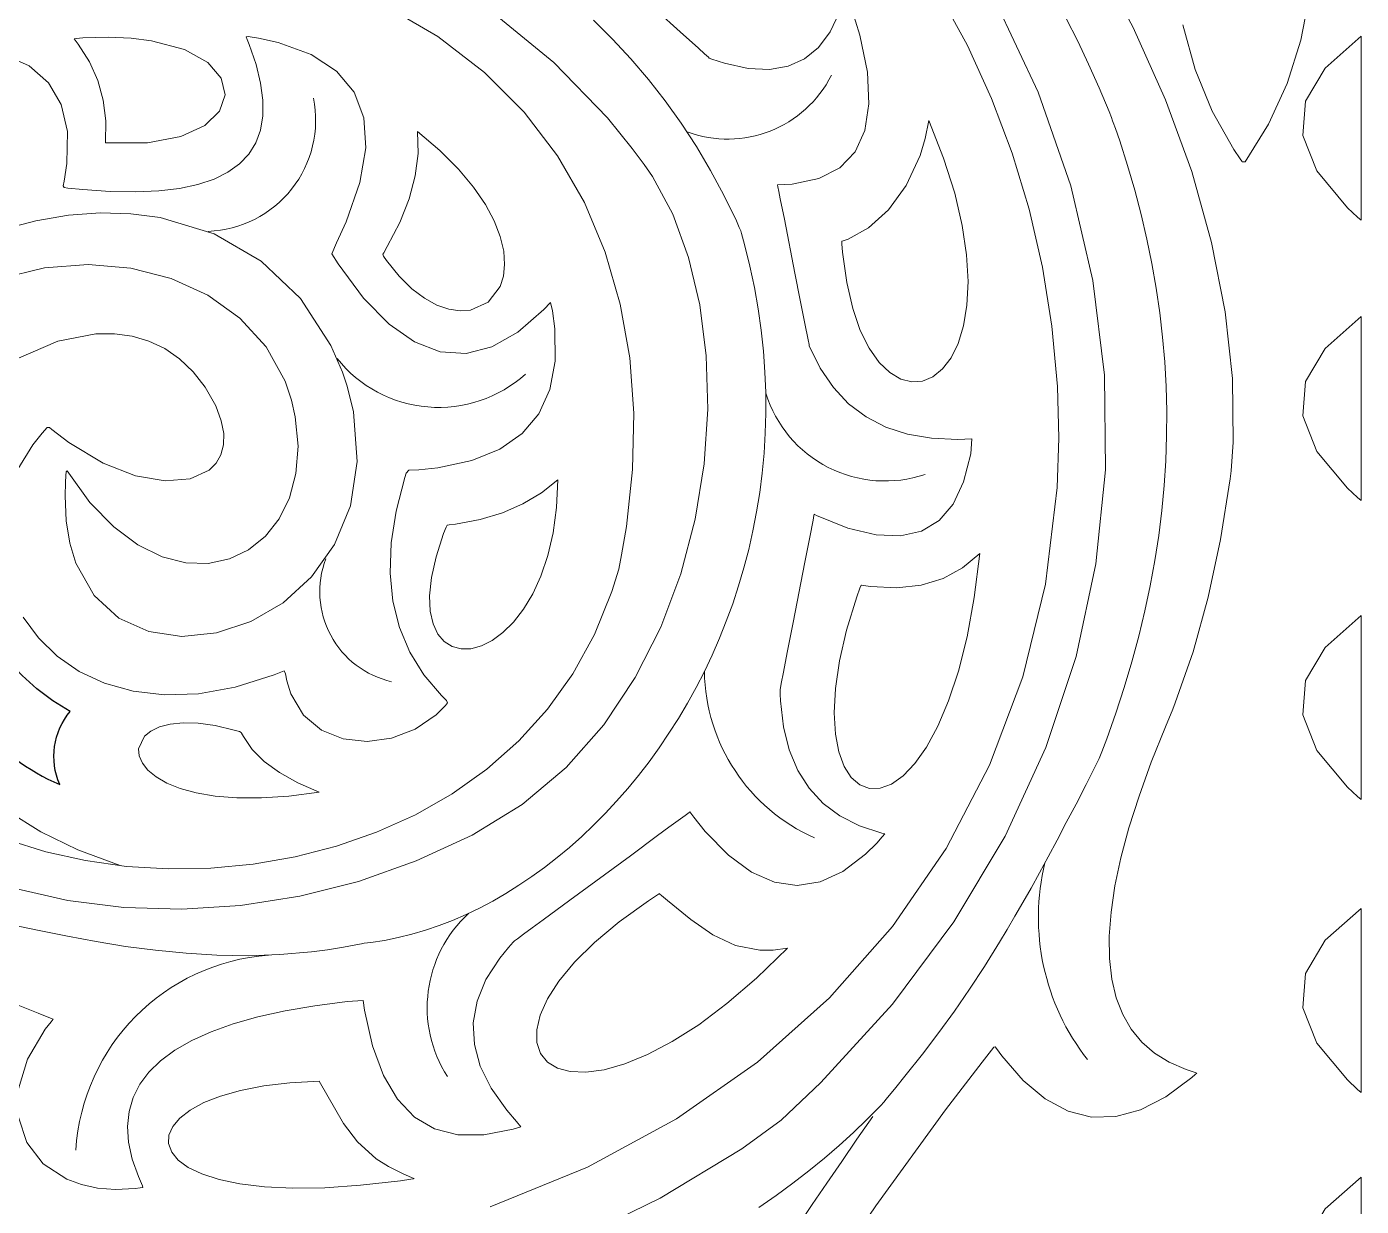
# Model space of a CAD drawing. Header units: inches. Extents: x 249 to 1192, y -18 to 440.
# Drawn here: x 622.4163 to 622.8667, y 266.0254 to 266.4235 of the extents above; entities that cross this region are included whole.
import ezdxf

# ---------------------------------------------------------------- set-up
doc = ezdxf.new("R2010")
doc.units = ezdxf.units.IN
doc.header["$MEASUREMENT"] = 0
doc.layers.add('KACA', color=141, linetype='Continuous', lineweight=30)
doc.layers.add('KOLOM', color=5, linetype='Continuous')

# ---------------------------------------------------------------- blocks, each defined once
blk = doc.blocks.new('GORGA')
at = {"lineweight": 9}
for points in [[(367.05312, 150.68347), (367.06744, 150.68873), (367.07988, 150.69487), (367.09108, 150.70178)], [(367.08742, 150.85471), (367.0742, 150.86035), (367.06131, 150.86286), (367.05511, 150.86289), (367.04914, 150.86208), (367.04345, 150.86041), (367.03809, 150.85787), (367.0331, 150.85444), (367.02854, 150.85009), (367.02445, 150.84482), (367.02089, 150.8386), (367.01901, 150.83357), (367.0182, 150.82924), (367.01827, 150.8254), (367.01915, 150.82206), (367.02078, 150.81922), (367.02309, 150.81692), (367.02953, 150.81395), (367.03797, 150.81328), (367.04793, 150.815), (367.05892, 150.81926), (367.07043, 150.82615), (367.07623, 150.83063), (367.07695, 150.83124), (367.07774, 150.83123), (367.07947, 150.82932), (367.08262, 150.82541), (367.08766, 150.81723)], [(367.08584, 150.76724), (367.08074, 150.76027), (367.07442, 150.75412), (367.06696, 150.74896), (367.05839, 150.74494), (367.04879, 150.74224), (367.03821, 150.74102), (367.02671, 150.74143), (367.01434, 150.74365), (367.00117, 150.74783), (366.99776, 150.7492), (366.99738, 150.74813), (366.99693, 150.74573), (366.99558, 150.74134), (366.99123, 150.7342), (366.98515, 150.72918), (366.97783, 150.72625), (366.96979, 150.72534), (366.96154, 150.72641), (366.95359, 150.72942), (366.94644, 150.73431), (366.94334, 150.73744), (366.94262, 150.7383), (366.94297, 150.73913), (366.94467, 150.74079), (366.95068, 150.74782), (366.95541, 150.75546), (366.95888, 150.76373), (366.96107, 150.77263), (366.96199, 150.78214), (366.96164, 150.79229), (366.96001, 150.80305), (366.95711, 150.81444), (366.95666, 150.81591), (366.95569, 150.81682), (366.9523, 150.81702), (366.94589, 150.81769), (366.93451, 150.82009), (366.92504, 150.82393), (366.9175, 150.82921), (366.91187, 150.83591), (366.90816, 150.84405), (366.90637, 150.85361), (366.9065, 150.86461), (366.90728, 150.87065), (366.90796, 150.87343), (366.91016, 150.87107), (366.91893, 150.86339), (366.92768, 150.85845), (366.9364, 150.85626), (366.9451, 150.85681), (366.95377, 150.86012), (366.96241, 150.86617), (366.97102, 150.87496), (366.97961, 150.88651), (366.98175, 150.88982), (366.98013, 150.89353), (366.97683, 150.90071), (366.97221, 150.91392), (366.97023, 150.92561), (366.97088, 150.93577), (366.97417, 150.9444), (366.9801, 150.95151), (366.98866, 150.9571), (366.99985, 150.96116), (367.00644, 150.96262), (367.00998, 150.96321), (367.01063, 150.96313), (367.01026, 150.96224), (367.00957, 150.96047), (367.00727, 150.95371), (367.00575, 150.94744), (367.005, 150.94167), (367.00503, 150.93639), (367.00583, 150.93161), (367.00741, 150.92732), (367.00976, 150.92352), (367.01289, 150.92022), (367.01679, 150.91741), (367.02146, 150.91509), (367.02692, 150.91327), (367.03314, 150.91194), (367.04014, 150.91111), (367.04792, 150.91077), (367.05647, 150.91092), (367.06579, 150.91157), (367.07075, 150.91208), (367.07202, 150.91223), (367.07233, 150.91281), (367.07201, 150.91438), (367.0711, 150.9204), (367.07094, 150.93116), (367.07301, 150.94022), (367.07731, 150.94759), (367.08384, 150.95326), (367.09259, 150.95723)], [(367.08757, 150.63635), (367.08081, 150.63363), (367.07662, 150.63194), (367.07579, 150.63161), (367.07574, 150.63158), (367.07645, 150.63076), (367.07845, 150.62827), (367.08447, 150.61816), (367.08742, 150.60811)], [(367.08742, 150.59857), (367.08462, 150.58999), (367.07915, 150.58284), (367.07115, 150.57757), (367.06624, 150.57577), (367.06074, 150.57462), (367.05468, 150.57415), (367.04807, 150.57444), (367.04634, 150.57464), (367.04546, 150.57476), (367.04558, 150.57541), (367.04695, 150.57849), (367.04906, 150.58442), (367.05029, 150.59006), (367.05066, 150.5954), (367.05016, 150.60044), (367.04879, 150.60518), (367.04656, 150.60962), (367.04346, 150.61376), (367.0395, 150.6176), (367.03466, 150.62115), (367.02897, 150.62439), (367.0224, 150.62734), (367.01497, 150.62999), (367.00667, 150.63234), (366.99751, 150.63439), (366.98747, 150.63614), (366.97658, 150.63759), (366.97116, 150.63794), (366.97066, 150.63463), (366.96799, 150.62262), (366.96429, 150.61261), (366.95957, 150.6046), (366.95381, 150.59858), (366.94703, 150.59456), (366.93921, 150.59254), (366.93037, 150.59252), (366.9205, 150.5945), (366.91787, 150.5953), (366.91936, 150.59711), (366.92264, 150.60085), (366.92795, 150.60829), (366.93161, 150.6157), (366.93361, 150.62307), (366.93396, 150.6304), (366.93265, 150.63769), (366.92968, 150.64495), (366.92505, 150.65217), (366.92212, 150.65577), (366.9205, 150.65756), (366.92006, 150.65799), (366.91903, 150.65875), (366.91697, 150.66027), (366.91404, 150.66243), (366.91037, 150.66513), (366.90141, 150.67173), (366.88096, 150.68678), (366.87176, 150.69355), (366.86792, 150.69637), (366.86478, 150.69869), (366.86248, 150.70038), (366.86116, 150.70135), (366.86091, 150.70154), (366.86057, 150.70111), (366.85959, 150.6998), (366.85567, 150.69494), (366.84787, 150.68695), (366.84009, 150.68125), (366.83234, 150.67785), (366.82462, 150.67676), (366.81693, 150.67796), (366.80927, 150.68146), (366.80163, 150.68726), (366.79783, 150.69102), (366.79593, 150.69311), (366.79511, 150.69416), (366.79612, 150.6944), (366.80365, 150.69684), (366.81025, 150.70018), (366.81592, 150.70442), (366.82066, 150.70954), (366.82447, 150.71556), (366.82734, 150.72247), (366.82928, 150.73028), (366.83029, 150.73898), (366.8304, 150.74129), (366.83043, 150.74247), (366.83043, 150.74273), (366.83027, 150.74354), (366.82991, 150.74541), (366.82937, 150.74818), (366.82788, 150.75586), (366.82601, 150.76545), (366.82206, 150.78578), (366.82042, 150.79423), (366.81929, 150.8), (366.819, 150.80153), (366.81893, 150.80189), (366.81891, 150.80197), (366.81816, 150.80162), (366.80751, 150.79735), (366.79804, 150.79504), (366.78976, 150.7947), (366.78266, 150.79632), (366.77675, 150.79989), (366.77202, 150.80544), (366.76847, 150.81294), (366.7661, 150.8224), (366.76573, 150.82747), (366.77043, 150.82726), (366.77927, 150.82761), (366.78739, 150.82899), (366.79476, 150.83139), (366.80139, 150.83482), (366.80729, 150.83927), (366.81245, 150.84475), (366.81687, 150.85125), (366.82056, 150.85877), (366.82066, 150.85931), (366.82096, 150.86083), (366.82205, 150.86633), (366.8236, 150.87419), (366.82541, 150.88339), (366.82899, 150.90158), (366.83035, 150.90847), (366.83083, 150.9109), (366.83114, 150.91249), (366.83126, 150.9131), (366.82639, 150.91337), (366.81736, 150.91525), (366.81025, 150.9189), (366.80505, 150.92432), (366.80178, 150.93151), (366.80042, 150.94046), (366.80098, 150.95118), (366.80346, 150.96368), (366.80785, 150.97794)], [(366.81038, 150.97145), (366.81349, 150.96477), (366.81741, 150.9595), (366.82214, 150.95562), (366.82768, 150.95316), (366.83402, 150.95209), (366.84118, 150.95244), (366.84914, 150.95418), (366.85343, 150.95558), (366.85431, 150.9559), (366.85435, 150.95595), (366.85463, 150.9562), (366.85589, 150.95733), (366.85798, 150.95922), (366.86415, 150.96479), (366.87216, 150.97203)], [(366.81993, 150.53639), (366.79807, 150.56867), (366.77457, 150.60097), (366.76221, 150.61714), (366.75905, 150.62118), (366.75826, 150.62219), (366.75785, 150.62232), (366.75741, 150.62169), (366.75563, 150.61927), (366.74838, 150.61091), (366.74091, 150.60467), (366.73321, 150.60056), (366.7253, 150.59858), (366.71717, 150.59873), (366.70882, 150.601), (366.70025, 150.60539), (366.69146, 150.61191), (366.69035, 150.61288), (366.68979, 150.61337), (366.69032, 150.61365), (366.69341, 150.61463), (366.69909, 150.61707), (366.70406, 150.62015), (366.70834, 150.62387), (366.71192, 150.62822), (366.71479, 150.63322), (366.71698, 150.63885), (366.71846, 150.64512), (366.71924, 150.65203), (366.71933, 150.65958), (366.71872, 150.66777), (366.71741, 150.67659), (366.7154, 150.68606), (366.7127, 150.69616), (366.70929, 150.7069), (366.70519, 150.71828), (366.70039, 150.73029), (366.69785, 150.73626), (366.69704, 150.73834), (366.69106, 150.75562), (366.68598, 150.77398), (366.6818, 150.79343), (366.67852, 150.81397), (366.67818, 150.81661), (366.67752, 150.82633), (366.67777, 150.84775), (366.6802, 150.87028), (366.68479, 150.89365), (366.69151, 150.91761), (366.70033, 150.94189), (366.71122, 150.96625), (366.72417, 150.99041)], [(367.05312, 150.68347), (367.06744, 150.68873), (367.07988, 150.69487), (367.09108, 150.70178)], [(367.08742, 150.85471), (367.0742, 150.86035), (367.06131, 150.86286), (367.05511, 150.86289), (367.04914, 150.86208), (367.04345, 150.86041), (367.03809, 150.85787), (367.0331, 150.85444), (367.02854, 150.85009), (367.02445, 150.84482), (367.02089, 150.8386), (367.01901, 150.83357), (367.0182, 150.82924), (367.01827, 150.8254), (367.01915, 150.82206), (367.02078, 150.81922), (367.02309, 150.81692), (367.02953, 150.81395), (367.03797, 150.81328), (367.04793, 150.815), (367.05892, 150.81926), (367.07043, 150.82615), (367.07623, 150.83063), (367.07695, 150.83124), (367.07774, 150.83123), (367.07947, 150.82932), (367.08262, 150.82541), (367.08766, 150.81723)], [(367.08584, 150.76724), (367.08074, 150.76027), (367.07442, 150.75412), (367.06696, 150.74896), (367.05839, 150.74494), (367.04879, 150.74224), (367.03821, 150.74102), (367.02671, 150.74143), (367.01434, 150.74365), (367.00117, 150.74783), (366.99776, 150.7492), (366.99738, 150.74813), (366.99693, 150.74573), (366.99558, 150.74134), (366.99123, 150.7342), (366.98515, 150.72918), (366.97783, 150.72625), (366.96979, 150.72534), (366.96154, 150.72641), (366.95359, 150.72942), (366.94644, 150.73431), (366.94334, 150.73744), (366.94262, 150.7383), (366.94297, 150.73913), (366.94467, 150.74079), (366.95068, 150.74782), (366.95541, 150.75546), (366.95888, 150.76373), (366.96107, 150.77263), (366.96199, 150.78214), (366.96164, 150.79229), (366.96001, 150.80305), (366.95711, 150.81444), (366.95666, 150.81591), (366.95569, 150.81682), (366.9523, 150.81702), (366.94589, 150.81769), (366.93451, 150.82009), (366.92504, 150.82393), (366.9175, 150.82921), (366.91187, 150.83591), (366.90816, 150.84405), (366.90637, 150.85361), (366.9065, 150.86461), (366.90728, 150.87065), (366.90796, 150.87343), (366.91016, 150.87107), (366.91893, 150.86339), (366.92768, 150.85845), (366.9364, 150.85626), (366.9451, 150.85681), (366.95377, 150.86012), (366.96241, 150.86617), (366.97102, 150.87496), (366.97961, 150.88651), (366.98175, 150.88982), (366.98013, 150.89353), (366.97683, 150.90071), (366.97221, 150.91392), (366.97023, 150.92561), (366.97088, 150.93577), (366.97417, 150.9444), (366.9801, 150.95151), (366.98866, 150.9571), (366.99985, 150.96116), (367.00644, 150.96262), (367.00998, 150.96321), (367.01063, 150.96313), (367.01026, 150.96224), (367.00957, 150.96047), (367.00727, 150.95371), (367.00575, 150.94744), (367.005, 150.94167), (367.00503, 150.93639), (367.00583, 150.93161), (367.00741, 150.92732), (367.00976, 150.92352), (367.01289, 150.92022), (367.01679, 150.91741), (367.02146, 150.91509), (367.02692, 150.91327), (367.03314, 150.91194), (367.04014, 150.91111), (367.04792, 150.91077), (367.05647, 150.91092), (367.06579, 150.91157), (367.07075, 150.91208), (367.07202, 150.91223), (367.07233, 150.91281), (367.07201, 150.91438), (367.0711, 150.9204), (367.07094, 150.93116), (367.07301, 150.94022), (367.07731, 150.94759), (367.08384, 150.95326), (367.09259, 150.95723)], [(367.08757, 150.63635), (367.08081, 150.63363), (367.07662, 150.63194), (367.07579, 150.63161), (367.07574, 150.63158), (367.07645, 150.63076), (367.07845, 150.62827), (367.08447, 150.61816), (367.08742, 150.60811)], [(367.08742, 150.59857), (367.08462, 150.58999), (367.07915, 150.58284), (367.07115, 150.57757), (367.06624, 150.57577), (367.06074, 150.57462), (367.05468, 150.57415), (367.04807, 150.57444), (367.04634, 150.57464), (367.04546, 150.57476), (367.04558, 150.57541), (367.04695, 150.57849), (367.04906, 150.58442), (367.05029, 150.59006), (367.05066, 150.5954), (367.05016, 150.60044), (367.04879, 150.60518), (367.04656, 150.60962), (367.04346, 150.61376), (367.0395, 150.6176), (367.03466, 150.62115), (367.02897, 150.62439), (367.0224, 150.62734), (367.01497, 150.62999), (367.00667, 150.63234), (366.99751, 150.63439), (366.98747, 150.63614), (366.97658, 150.63759), (366.97116, 150.63794), (366.97066, 150.63463), (366.96799, 150.62262), (366.96429, 150.61261), (366.95957, 150.6046), (366.95381, 150.59858), (366.94703, 150.59456), (366.93921, 150.59254), (366.93037, 150.59252), (366.9205, 150.5945), (366.91787, 150.5953), (366.91936, 150.59711), (366.92264, 150.60085), (366.92795, 150.60829), (366.93161, 150.6157), (366.93361, 150.62307), (366.93396, 150.6304), (366.93265, 150.63769), (366.92968, 150.64495), (366.92505, 150.65217), (366.92212, 150.65577), (366.9205, 150.65756), (366.92006, 150.65799), (366.91903, 150.65875), (366.91697, 150.66027), (366.91404, 150.66243), (366.91037, 150.66513), (366.90141, 150.67173), (366.88096, 150.68678), (366.87176, 150.69355), (366.86792, 150.69637), (366.86478, 150.69869), (366.86248, 150.70038), (366.86116, 150.70135), (366.86091, 150.70154), (366.86057, 150.70111), (366.85959, 150.6998), (366.85567, 150.69494), (366.84787, 150.68695), (366.84009, 150.68125), (366.83234, 150.67785), (366.82462, 150.67676), (366.81693, 150.67796), (366.80927, 150.68146), (366.80163, 150.68726), (366.79783, 150.69102), (366.79593, 150.69311), (366.79511, 150.69416), (366.79612, 150.6944), (366.80365, 150.69684), (366.81025, 150.70018), (366.81592, 150.70442), (366.82066, 150.70954), (366.82447, 150.71556), (366.82734, 150.72247), (366.82928, 150.73028), (366.83029, 150.73898), (366.8304, 150.74129), (366.83043, 150.74247), (366.83043, 150.74273), (366.83027, 150.74354), (366.82991, 150.74541), (366.82937, 150.74818), (366.82788, 150.75586), (366.82601, 150.76545), (366.82206, 150.78578), (366.82042, 150.79423), (366.81929, 150.8), (366.819, 150.80153), (366.81893, 150.80189), (366.81891, 150.80197), (366.81816, 150.80162), (366.80751, 150.79735), (366.79804, 150.79504), (366.78976, 150.7947), (366.78266, 150.79632), (366.77675, 150.79989), (366.77202, 150.80544), (366.76847, 150.81294), (366.7661, 150.8224), (366.76573, 150.82747), (366.77043, 150.82726), (366.77927, 150.82761), (366.78739, 150.82899), (366.79476, 150.83139), (366.80139, 150.83482), (366.80729, 150.83927), (366.81245, 150.84475), (366.81687, 150.85125), (366.82056, 150.85877), (366.82066, 150.85931), (366.82096, 150.86083), (366.82205, 150.86633), (366.8236, 150.87419), (366.82541, 150.88339), (366.82899, 150.90158), (366.83035, 150.90847), (366.83083, 150.9109), (366.83114, 150.91249), (366.83126, 150.9131), (366.82639, 150.91337), (366.81736, 150.91525), (366.81025, 150.9189), (366.80505, 150.92432), (366.80178, 150.93151), (366.80042, 150.94046), (366.80098, 150.95118), (366.80346, 150.96368), (366.80785, 150.97794)], [(366.81038, 150.97145), (366.81349, 150.96477), (366.81741, 150.9595), (366.82214, 150.95562), (366.82768, 150.95316), (366.83402, 150.95209), (366.84118, 150.95244), (366.84914, 150.95418), (366.85343, 150.95558), (366.85431, 150.9559), (366.85435, 150.95595), (366.85463, 150.9562), (366.85589, 150.95733), (366.85798, 150.95922), (366.86415, 150.96479), (366.87216, 150.97203)], [(366.81993, 150.53639), (366.79807, 150.56867), (366.77457, 150.60097), (366.76221, 150.61714), (366.75905, 150.62118), (366.75826, 150.62219), (366.75785, 150.62232), (366.75741, 150.62169), (366.75563, 150.61927), (366.74838, 150.61091), (366.74091, 150.60467), (366.73321, 150.60056), (366.7253, 150.59858), (366.71717, 150.59873), (366.70882, 150.601), (366.70025, 150.60539), (366.69146, 150.61191), (366.69035, 150.61288), (366.68979, 150.61337), (366.69032, 150.61365), (366.69341, 150.61463), (366.69909, 150.61707), (366.70406, 150.62015), (366.70834, 150.62387), (366.71192, 150.62822), (366.71479, 150.63322), (366.71698, 150.63885), (366.71846, 150.64512), (366.71924, 150.65203), (366.71933, 150.65958), (366.71872, 150.66777), (366.71741, 150.67659), (366.7154, 150.68606), (366.7127, 150.69616), (366.70929, 150.7069), (366.70519, 150.71828), (366.70039, 150.73029), (366.69785, 150.73626), (366.69704, 150.73834), (366.69106, 150.75562), (366.68598, 150.77398), (366.6818, 150.79343), (366.67852, 150.81397), (366.67818, 150.81661), (366.67752, 150.82633), (366.67777, 150.84775), (366.6802, 150.87028), (366.68479, 150.89365), (366.69151, 150.91761), (366.70033, 150.94189), (366.71122, 150.96625), (366.72417, 150.99041)], [(366.73386, 150.96932), (366.72999, 150.96165), (366.7263, 150.95384), (366.72277, 150.94591), (366.71941, 150.93786), (366.71859, 150.93582), (366.71819, 150.9348), (366.71796, 150.93418), (366.71723, 150.93211), (366.71581, 150.92796), (366.71315, 150.91968), (366.71073, 150.9114), (366.70856, 150.90312), (366.70662, 150.89485), (366.70493, 150.88657), (366.70348, 150.8783), (366.70228, 150.87001), (366.70132, 150.86172), (366.70061, 150.85342), (366.70015, 150.84511), (366.69994, 150.83678), (366.69997, 150.82844), (366.70026, 150.82007), (366.7008, 150.81169), (366.70159, 150.80328), (366.70263, 150.79485), (366.70393, 150.78638), (366.70548, 150.77789), (366.70729, 150.76937), (366.70936, 150.7608), (366.71168, 150.75221), (366.71426, 150.74357), (366.7171, 150.73489), (366.7202, 150.72616), (366.72185, 150.72178), (366.7227, 150.71959), (366.7236, 150.71772), (366.72715, 150.71077), (366.73055, 150.70418), (366.73382, 150.69793), (366.73695, 150.69199), (366.73997, 150.68634), (366.74289, 150.68097), (366.74572, 150.67585), (366.74847, 150.67097), (366.75115, 150.66631), (366.75377, 150.66183), (366.75636, 150.65754), (366.76144, 150.64939), (366.76649, 150.64171), (366.77161, 150.63433), (366.77688, 150.62709), (366.78241, 150.61983), (366.78829, 150.6124), (366.79139, 150.60857), (366.79461, 150.60463), (366.79544, 150.60363), (366.79585, 150.60313), (366.79599, 150.60297), (366.79625, 150.60269), (366.79678, 150.60214), (366.80111, 150.59771), (366.80568, 150.59331), (366.81048, 150.58896), (366.81549, 150.58465), (366.82072, 150.5804), (366.82615, 150.57621), (366.83179, 150.57208), (366.83762, 150.56802)], [(366.89336, 150.96872), (366.88693, 150.96234), (366.88075, 150.95567), (366.87482, 150.94871), (366.86916, 150.94147), (366.86378, 150.93394), (366.85868, 150.92612), (366.85388, 150.91803), (366.84938, 150.90965), (366.84519, 150.901), (366.84419, 150.89879), (366.8437, 150.89768), (366.8434, 150.89672), (366.8424, 150.89305), (366.8406, 150.88574), (366.83908, 150.87848), (366.83782, 150.87127), (366.83681, 150.86411), (366.83605, 150.85701), (366.83554, 150.84998), (366.83527, 150.84302), (366.83523, 150.83612), (366.83542, 150.8293), (366.83583, 150.82255), (366.83646, 150.81589), (366.83729, 150.80931), (366.83834, 150.80282), (366.83958, 150.79642), (366.84101, 150.79011), (366.84264, 150.78391), (366.84444, 150.77781), (366.84642, 150.77181), (366.84857, 150.76592), (366.85089, 150.76015), (366.85336, 150.75449), (366.85599, 150.74895), (366.85877, 150.74354), (366.86168, 150.73826), (366.86473, 150.73311), (366.86792, 150.72809), (366.87123, 150.72321), (366.87465, 150.71847), (366.87819, 150.71388), (366.88184, 150.70944), (366.88559, 150.70515), (366.88943, 150.70101), (366.89337, 150.69704), (366.89739, 150.69323), (366.90148, 150.68959), (366.90565, 150.68612), (366.90989, 150.68282), (366.91419, 150.6797), (366.91855, 150.67677), (366.92295, 150.67401), (366.9274, 150.67145), (366.93189, 150.66908), (366.93641, 150.66691), (366.94096, 150.66493), (366.94552, 150.66316), (366.95011, 150.6616), (366.9547, 150.66025), (366.9593, 150.65911), (366.9639, 150.65818), (366.96849, 150.65748), (366.97078, 150.65722), (366.9713, 150.65716), (366.97164, 150.65708), (366.97232, 150.65694), (366.97773, 150.65589), (366.98314, 150.65501), (366.98853, 150.65431), (366.99927, 150.65338), (367.00993, 150.65303), (367.02048, 150.65321), (367.03091, 150.65383), (367.04119, 150.65485), (367.05131, 150.65618), (367.06123, 150.65778), (367.07095, 150.65957), (367.08043, 150.66148), (367.08966, 150.66346)], [(366.73386, 150.96932), (366.72999, 150.96165), (366.7263, 150.95384), (366.72277, 150.94591), (366.71941, 150.93786), (366.71859, 150.93582), (366.71819, 150.9348), (366.71796, 150.93418), (366.71723, 150.93211), (366.71581, 150.92796), (366.71315, 150.91968), (366.71073, 150.9114), (366.70856, 150.90312), (366.70662, 150.89485), (366.70493, 150.88657), (366.70348, 150.8783), (366.70228, 150.87001), (366.70132, 150.86172), (366.70061, 150.85342), (366.70015, 150.84511), (366.69994, 150.83678), (366.69997, 150.82844), (366.70026, 150.82007), (366.7008, 150.81169), (366.70159, 150.80328), (366.70263, 150.79485), (366.70393, 150.78638), (366.70548, 150.77789), (366.70729, 150.76937), (366.70936, 150.7608), (366.71168, 150.75221), (366.71426, 150.74357), (366.7171, 150.73489), (366.7202, 150.72616), (366.72185, 150.72178), (366.7227, 150.71959), (366.7236, 150.71772), (366.72715, 150.71077), (366.73055, 150.70418), (366.73382, 150.69793), (366.73695, 150.69199), (366.73997, 150.68634), (366.74289, 150.68097), (366.74572, 150.67585), (366.74847, 150.67097), (366.75115, 150.66631), (366.75377, 150.66183), (366.75636, 150.65754), (366.76144, 150.64939), (366.76649, 150.64171), (366.77161, 150.63433), (366.77688, 150.62709), (366.78241, 150.61983), (366.78829, 150.6124), (366.79139, 150.60857), (366.79461, 150.60463), (366.79544, 150.60363), (366.79585, 150.60313), (366.79599, 150.60297), (366.79625, 150.60269), (366.79678, 150.60214), (366.80111, 150.59771), (366.80568, 150.59331), (366.81048, 150.58896), (366.81549, 150.58465), (366.82072, 150.5804), (366.82615, 150.57621), (366.83179, 150.57208), (366.83762, 150.56802)], [(366.89336, 150.96872), (366.88693, 150.96234), (366.88075, 150.95567), (366.87482, 150.94871), (366.86916, 150.94147), (366.86378, 150.93394), (366.85868, 150.92612), (366.85388, 150.91803), (366.84938, 150.90965), (366.84519, 150.901), (366.84419, 150.89879), (366.8437, 150.89768), (366.8434, 150.89672), (366.8424, 150.89305), (366.8406, 150.88574), (366.83908, 150.87848), (366.83782, 150.87127), (366.83681, 150.86411), (366.83605, 150.85701), (366.83554, 150.84998), (366.83527, 150.84302), (366.83523, 150.83612), (366.83542, 150.8293), (366.83583, 150.82255), (366.83646, 150.81589), (366.83729, 150.80931), (366.83834, 150.80282), (366.83958, 150.79642), (366.84101, 150.79011), (366.84264, 150.78391), (366.84444, 150.77781), (366.84642, 150.77181), (366.84857, 150.76592), (366.85089, 150.76015), (366.85336, 150.75449), (366.85599, 150.74895), (366.85877, 150.74354), (366.86168, 150.73826), (366.86473, 150.73311), (366.86792, 150.72809), (366.87123, 150.72321), (366.87465, 150.71847), (366.87819, 150.71388), (366.88184, 150.70944), (366.88559, 150.70515), (366.88943, 150.70101), (366.89337, 150.69704), (366.89739, 150.69323), (366.90148, 150.68959), (366.90565, 150.68612), (366.90989, 150.68282), (366.91419, 150.6797), (366.91855, 150.67677), (366.92295, 150.67401), (366.9274, 150.67145), (366.93189, 150.66908), (366.93641, 150.66691), (366.94096, 150.66493), (366.94552, 150.66316), (366.95011, 150.6616), (366.9547, 150.66025), (366.9593, 150.65911), (366.9639, 150.65818), (366.96849, 150.65748), (366.97078, 150.65722), (366.9713, 150.65716), (366.97164, 150.65708), (366.97232, 150.65694), (366.97773, 150.65589), (366.98314, 150.65501), (366.98853, 150.65431), (366.99927, 150.65338), (367.00993, 150.65303), (367.02048, 150.65321), (367.03091, 150.65383), (367.04119, 150.65485), (367.05131, 150.65618), (367.06123, 150.65778), (367.07095, 150.65957), (367.08043, 150.66148), (367.08966, 150.66346)], [(366.75798, 150.97547), (366.74337, 150.94437), (366.73233, 150.91279), (366.72487, 150.8809), (366.72097, 150.84889), (366.72062, 150.81694), (366.72381, 150.78523), (366.73053, 150.75394), (366.74077, 150.72326), (366.75451, 150.69337), (366.77176, 150.66444), (366.79248, 150.63667), (366.81669, 150.61022), (366.83009, 150.59756), (366.84335, 150.58782), (366.87085, 150.57119), (366.89992, 150.55702)], [(366.92654, 150.97065), (366.9068, 150.95449), (366.8887, 150.93573), (366.88032, 150.92539), (366.87631, 150.91998), (366.87448, 150.91739), (366.87351, 150.91594), (366.86664, 150.90321), (366.86128, 150.88866), (366.85749, 150.87262), (366.85532, 150.85544), (366.85482, 150.83744), (366.85606, 150.81895), (366.85907, 150.80032), (366.86391, 150.78187), (366.87064, 150.76394), (366.87931, 150.74686), (366.88996, 150.73096), (366.90266, 150.71658), (366.91745, 150.70406), (366.9344, 150.69372), (366.9532, 150.68505), (366.97267, 150.67811), (366.99251, 150.67309), (367.01249, 150.66997), (367.03236, 150.66872), (367.05189, 150.66929), (367.07085, 150.67167), (367.08901, 150.67582)], [(367.09314, 150.89798), (367.08161, 150.901), (367.07054, 150.90289), (367.05982, 150.90369), (367.04951, 150.90342), (367.03965, 150.90214), (367.02143, 150.89662), (367.00552, 150.88741), (366.99226, 150.87476), (366.982, 150.85896), (366.97811, 150.84995), (366.97649, 150.84519), (366.97442, 150.8366), (366.97311, 150.81982), (366.97542, 150.80484), (366.98076, 150.7918), (366.98854, 150.78085), (366.99817, 150.77213), (367.00907, 150.76578), (367.02064, 150.76194), (367.03231, 150.76077), (367.04347, 150.76239), (367.05354, 150.76696), (367.06194, 150.77462), (367.06808, 150.7855), (367.07012, 150.7922), (367.07137, 150.79976), (367.07176, 150.8082), (367.07161, 150.81275), (367.07144, 150.81511), (367.07133, 150.81632), (367.07106, 150.81665), (367.06335, 150.80601), (367.05533, 150.79771), (367.04716, 150.79162), (367.039, 150.78762), (367.03102, 150.78559), (367.02339, 150.78539), (367.01625, 150.78691), (367.00978, 150.79001), (367.00414, 150.79458), (366.99949, 150.80047), (366.996, 150.80758), (366.99382, 150.81578), (366.99312, 150.82493), (366.99407, 150.83492), (366.99529, 150.84048), (366.99749, 150.84694), (367.00392, 150.8585), (367.01275, 150.86818), (367.02356, 150.87589), (367.03597, 150.88153), (367.04956, 150.88502), (367.06394, 150.88625), (367.07871, 150.88513), (367.09345, 150.88157)], [(367.09114, 150.69217), (367.07826, 150.68811), (367.06483, 150.68511), (367.05099, 150.68317), (367.03687, 150.6823), (367.02259, 150.68254), (367.00829, 150.68387), (366.99411, 150.68634), (366.98016, 150.68994), (366.96659, 150.69469), (366.95352, 150.7006), (366.94109, 150.7077), (366.92942, 150.71599), (366.91865, 150.7255), (366.90891, 150.73622), (366.90033, 150.74819), (366.89304, 150.7614), (366.88718, 150.77589), (366.88486, 150.78348), (366.8839, 150.78829), (366.88226, 150.79791), (366.88019, 150.8171), (366.8798, 150.8361), (366.88116, 150.85476), (366.88435, 150.87293), (366.88944, 150.89046), (366.89649, 150.90719), (366.9056, 150.92297), (366.91682, 150.93767), (366.93023, 150.95111), (366.94591, 150.96317), (366.96393, 150.97367)], [(366.92826, 150.5683), (366.89546, 150.58161), (366.86536, 150.59795), (366.83807, 150.6171), (366.81373, 150.63883), (366.79248, 150.66292), (366.77443, 150.68915), (366.75972, 150.7173), (366.74847, 150.74713), (366.74082, 150.77844), (366.73689, 150.81099), (366.73636, 150.82766), (366.73684, 150.84507), (366.73868, 150.86544), (366.74185, 150.8854), (366.74632, 150.90489), (366.75205, 150.92387), (366.75902, 150.9423), (366.76719, 150.96012), (366.77652, 150.9773)], [(366.75798, 150.97547), (366.74337, 150.94437), (366.73233, 150.91279), (366.72487, 150.8809), (366.72097, 150.84889), (366.72062, 150.81694), (366.72381, 150.78523), (366.73053, 150.75394), (366.74077, 150.72326), (366.75451, 150.69337), (366.77176, 150.66444), (366.79248, 150.63667), (366.81669, 150.61022), (366.83009, 150.59756), (366.84335, 150.58782), (366.87085, 150.57119), (366.89992, 150.55702)], [(366.92654, 150.97065), (366.9068, 150.95449), (366.8887, 150.93573), (366.88032, 150.92539), (366.87631, 150.91998), (366.87448, 150.91739), (366.87351, 150.91594), (366.86664, 150.90321), (366.86128, 150.88866), (366.85749, 150.87262), (366.85532, 150.85544), (366.85482, 150.83744), (366.85606, 150.81895), (366.85907, 150.80032), (366.86391, 150.78187), (366.87064, 150.76394), (366.87931, 150.74686), (366.88996, 150.73096), (366.90266, 150.71658), (366.91745, 150.70406), (366.9344, 150.69372), (366.9532, 150.68505), (366.97267, 150.67811), (366.99251, 150.67309), (367.01249, 150.66997), (367.03236, 150.66872), (367.05189, 150.66929), (367.07085, 150.67167), (367.08901, 150.67582)], [(367.09314, 150.89798), (367.08161, 150.901), (367.07054, 150.90289), (367.05982, 150.90369), (367.04951, 150.90342), (367.03965, 150.90214), (367.02143, 150.89662), (367.00552, 150.88741), (366.99226, 150.87476), (366.982, 150.85896), (366.97811, 150.84995), (366.97649, 150.84519), (366.97442, 150.8366), (366.97311, 150.81982), (366.97542, 150.80484), (366.98076, 150.7918), (366.98854, 150.78085), (366.99817, 150.77213), (367.00907, 150.76578), (367.02064, 150.76194), (367.03231, 150.76077), (367.04347, 150.76239), (367.05354, 150.76696), (367.06194, 150.77462), (367.06808, 150.7855), (367.07012, 150.7922), (367.07137, 150.79976), (367.07176, 150.8082), (367.07161, 150.81275), (367.07144, 150.81511), (367.07133, 150.81632), (367.07106, 150.81665), (367.06335, 150.80601), (367.05533, 150.79771), (367.04716, 150.79162), (367.039, 150.78762), (367.03102, 150.78559), (367.02339, 150.78539), (367.01625, 150.78691), (367.00978, 150.79001), (367.00414, 150.79458), (366.99949, 150.80047), (366.996, 150.80758), (366.99382, 150.81578), (366.99312, 150.82493), (366.99407, 150.83492), (366.99529, 150.84048), (366.99749, 150.84694), (367.00392, 150.8585), (367.01275, 150.86818), (367.02356, 150.87589), (367.03597, 150.88153), (367.04956, 150.88502), (367.06394, 150.88625), (367.07871, 150.88513), (367.09345, 150.88157)], [(367.09114, 150.69217), (367.07826, 150.68811), (367.06483, 150.68511), (367.05099, 150.68317), (367.03687, 150.6823), (367.02259, 150.68254), (367.00829, 150.68387), (366.99411, 150.68634), (366.98016, 150.68994), (366.96659, 150.69469), (366.95352, 150.7006), (366.94109, 150.7077), (366.92942, 150.71599), (366.91865, 150.7255), (366.90891, 150.73622), (366.90033, 150.74819), (366.89304, 150.7614), (366.88718, 150.77589), (366.88486, 150.78348), (366.8839, 150.78829), (366.88226, 150.79791), (366.88019, 150.8171), (366.8798, 150.8361), (366.88116, 150.85476), (366.88435, 150.87293), (366.88944, 150.89046), (366.89649, 150.90719), (366.9056, 150.92297), (366.91682, 150.93767), (366.93023, 150.95111), (366.94591, 150.96317), (366.96393, 150.97367)], [(366.92826, 150.5683), (366.89546, 150.58161), (366.86536, 150.59795), (366.83807, 150.6171), (366.81373, 150.63883), (366.79248, 150.66292), (366.77443, 150.68915), (366.75972, 150.7173), (366.74847, 150.74713), (366.74082, 150.77844), (366.73689, 150.81099), (366.73636, 150.82766), (366.73684, 150.84507), (366.73868, 150.86544), (366.74185, 150.8854), (366.74632, 150.90489), (366.75205, 150.92387), (366.75902, 150.9423), (366.76719, 150.96012), (366.77652, 150.9773)], [(366.69446, 150.96714), (366.69034, 150.95209), (366.6846, 150.93806), (366.67725, 150.92504), (366.67517, 150.92194), (366.67463, 150.92117), (366.67445, 150.92092), (366.67445, 150.92092), (366.67444, 150.92092), (366.6743, 150.92092), (366.67347, 150.92092), (366.66559, 150.9336), (366.65932, 150.9473), (366.65465, 150.96201), (366.6516, 150.97773)], [(366.69446, 150.96714), (366.69034, 150.95209), (366.6846, 150.93806), (366.67725, 150.92504), (366.67517, 150.92194), (366.67463, 150.92117), (366.67445, 150.92092), (366.67445, 150.92092), (366.67444, 150.92092), (366.6743, 150.92092), (366.67347, 150.92092), (366.66559, 150.9336), (366.65932, 150.9473), (366.65465, 150.96201), (366.6516, 150.97773)], [(366.79916, 150.59873), (366.80447, 150.59108), (366.80964, 150.58359), (366.81466, 150.57625), (366.81955, 150.56905), (366.8243, 150.56199)], [(366.79916, 150.59873), (366.80447, 150.59108), (366.80964, 150.58359), (366.81466, 150.57625), (366.81955, 150.56905), (366.8243, 150.56199)]]:
    blk.add_lwpolyline(points, dxfattribs=at)
for points in [[(366.63427, 150.96334), (366.64649, 150.95257), (366.65306, 150.9414), (366.654, 150.92982), (366.6493, 150.91783), (366.63897, 150.90544), (366.6355, 150.90227), (366.63427, 150.90126), (366.63427, 150.90191), (366.63427, 150.91092), (366.63427, 150.94368), (366.63427, 150.9576), (366.63427, 150.96334)], [(366.63427, 150.96334), (366.64649, 150.95257), (366.65306, 150.9414), (366.654, 150.92982), (366.6493, 150.91783), (366.63897, 150.90544), (366.6355, 150.90227), (366.63427, 150.90126), (366.63427, 150.90191), (366.63427, 150.91092), (366.63427, 150.94368), (366.63427, 150.9576), (366.63427, 150.96334)], [(367.0581, 150.92735), (367.0439, 150.92734), (367.03271, 150.92945), (367.02459, 150.93317), (367.01958, 150.93803), (367.01771, 150.94351), (367.01904, 150.94912), (367.02361, 150.95438), (367.03145, 150.95877), (367.04262, 150.9618), (367.04946, 150.96265), (367.05716, 150.96298), (367.0657, 150.96272), (367.06797, 150.96255), (367.06871, 150.96246), (367.06864, 150.96237), (367.06836, 150.96202), (367.06727, 150.96059), (367.0635, 150.95466), (367.0607, 150.94836), (367.05887, 150.94172), (367.058, 150.93471), (367.0581, 150.92735)], [(367.0581, 150.92735), (367.0439, 150.92734), (367.03271, 150.92945), (367.02459, 150.93317), (367.01958, 150.93803), (367.01771, 150.94351), (367.01904, 150.94912), (367.02361, 150.95438), (367.03145, 150.95877), (367.04262, 150.9618), (367.04946, 150.96265), (367.05716, 150.96298), (367.0657, 150.96272), (367.06797, 150.96255), (367.06871, 150.96246), (367.06864, 150.96237), (367.06836, 150.96202), (367.06727, 150.96059), (367.0635, 150.95466), (367.0607, 150.94836), (367.05887, 150.94172), (367.058, 150.93471), (367.0581, 150.92735)], [(366.78024, 150.93489), (366.77523, 150.92219), (366.7715, 150.91037), (366.76895, 150.89946), (366.76748, 150.8895), (366.76698, 150.88051), (366.76735, 150.87251), (366.7685, 150.86553), (366.77032, 150.8596), (366.77272, 150.85475), (366.77558, 150.85101), (366.77882, 150.84839), (366.78232, 150.84694), (366.78599, 150.84667), (366.78973, 150.84761), (366.79344, 150.84979), (366.79701, 150.85324), (366.80035, 150.85798), (366.80335, 150.86404), (366.80592, 150.87146), (366.80794, 150.88024), (366.80933, 150.89043), (366.80957, 150.8932), (366.8096, 150.89415), (366.8095, 150.89418), (366.80909, 150.8943), (366.80741, 150.89487), (366.80055, 150.89865), (366.79384, 150.90472), (366.78784, 150.9129), (366.78312, 150.92302), (366.78142, 150.92875), (366.78024, 150.93489)], [(366.78024, 150.93489), (366.77523, 150.92219), (366.7715, 150.91037), (366.76895, 150.89946), (366.76748, 150.8895), (366.76698, 150.88051), (366.76735, 150.87251), (366.7685, 150.86553), (366.77032, 150.8596), (366.77272, 150.85475), (366.77558, 150.85101), (366.77882, 150.84839), (366.78232, 150.84694), (366.78599, 150.84667), (366.78973, 150.84761), (366.79344, 150.84979), (366.79701, 150.85324), (366.80035, 150.85798), (366.80335, 150.86404), (366.80592, 150.87146), (366.80794, 150.88024), (366.80933, 150.89043), (366.80957, 150.8932), (366.8096, 150.89415), (366.8095, 150.89418), (366.80909, 150.8943), (366.80741, 150.89487), (366.80055, 150.89865), (366.79384, 150.90472), (366.78784, 150.9129), (366.78312, 150.92302), (366.78142, 150.92875), (366.78024, 150.93489)], [(366.95274, 150.93112), (366.94526, 150.92473), (366.939, 150.91848), (366.9339, 150.9124), (366.92988, 150.90654), (366.92689, 150.90096), (366.92486, 150.8957), (366.92371, 150.8908), (366.92338, 150.88632), (366.9238, 150.88231), (366.92492, 150.8788), (366.92893, 150.87352), (366.93488, 150.87084), (366.93842, 150.87061), (366.94224, 150.87117), (366.94627, 150.87257), (366.95046, 150.87487), (366.95473, 150.8781), (366.95901, 150.88232), (366.96324, 150.88758), (366.96428, 150.88906), (366.96452, 150.88974), (366.96421, 150.89026), (366.96298, 150.89233), (366.95875, 150.90047), (366.95562, 150.90842), (366.95357, 150.91618), (366.95261, 150.92374), (366.95274, 150.93112)], [(366.95274, 150.93112), (366.94526, 150.92473), (366.939, 150.91848), (366.9339, 150.9124), (366.92988, 150.90654), (366.92689, 150.90096), (366.92486, 150.8957), (366.92371, 150.8908), (366.92338, 150.88632), (366.9238, 150.88231), (366.92492, 150.8788), (366.92893, 150.87352), (366.93488, 150.87084), (366.93842, 150.87061), (366.94224, 150.87117), (366.94627, 150.87257), (366.95046, 150.87487), (366.95473, 150.8781), (366.95901, 150.88232), (366.96324, 150.88758), (366.96428, 150.88906), (366.96452, 150.88974), (366.96421, 150.89026), (366.96298, 150.89233), (366.95875, 150.90047), (366.95562, 150.90842), (366.95357, 150.91618), (366.95261, 150.92374), (366.95274, 150.93112)], [(366.63427, 150.86867), (366.64649, 150.85791), (366.65306, 150.84674), (366.654, 150.83516), (366.6493, 150.82317), (366.63897, 150.81078), (366.6355, 150.80761), (366.63427, 150.8066), (366.63427, 150.80725), (366.63427, 150.81626), (366.63427, 150.84902), (366.63427, 150.86294), (366.63427, 150.86867)], [(366.63427, 150.86867), (366.64649, 150.85791), (366.65306, 150.84674), (366.654, 150.83516), (366.6493, 150.82317), (366.63897, 150.81078), (366.6355, 150.80761), (366.63427, 150.8066), (366.63427, 150.80725), (366.63427, 150.81626), (366.63427, 150.84902), (366.63427, 150.86294), (366.63427, 150.86867)], [(366.90544, 150.8136), (366.90587, 150.80425), (366.90702, 150.79572), (366.90881, 150.78802), (366.91113, 150.78115), (366.9139, 150.77511), (366.91702, 150.76991), (366.92041, 150.76555), (366.92397, 150.76204), (366.92761, 150.75938), (366.93123, 150.75757), (366.93475, 150.75663), (366.93807, 150.75655), (366.94111, 150.75734), (366.94376, 150.75901), (366.94595, 150.76155), (366.94756, 150.76498), (366.94852, 150.76929), (366.94874, 150.77449), (366.94811, 150.7806), (366.94655, 150.7876), (366.94397, 150.7955), (366.94315, 150.79762), (366.94282, 150.79835), (366.94268, 150.79836), (366.94213, 150.79842), (366.93996, 150.79869), (366.9317, 150.80023), (366.92412, 150.8025), (366.91721, 150.80548), (366.91099, 150.80918), (366.90544, 150.8136)], [(366.90544, 150.8136), (366.90587, 150.80425), (366.90702, 150.79572), (366.90881, 150.78802), (366.91113, 150.78115), (366.9139, 150.77511), (366.91702, 150.76991), (366.92041, 150.76555), (366.92397, 150.76204), (366.92761, 150.75938), (366.93123, 150.75757), (366.93475, 150.75663), (366.93807, 150.75655), (366.94111, 150.75734), (366.94376, 150.75901), (366.94595, 150.76155), (366.94756, 150.76498), (366.94852, 150.76929), (366.94874, 150.77449), (366.94811, 150.7806), (366.94655, 150.7876), (366.94397, 150.7955), (366.94315, 150.79762), (366.94282, 150.79835), (366.94268, 150.79836), (366.94213, 150.79842), (366.93996, 150.79869), (366.9317, 150.80023), (366.92412, 150.8025), (366.91721, 150.80548), (366.91099, 150.80918), (366.90544, 150.8136)], [(366.76306, 150.78878), (366.76491, 150.77391), (366.76733, 150.76068), (366.77024, 150.74904), (366.77354, 150.73898), (366.77714, 150.73044), (366.78096, 150.7234), (366.78491, 150.71783), (366.7889, 150.71368), (366.79285, 150.71093), (366.79666, 150.70954), (366.80025, 150.70947), (366.80352, 150.7107), (366.8064, 150.71318), (366.8088, 150.71688), (366.81062, 150.72177), (366.81177, 150.72782), (366.81218, 150.73498), (366.81175, 150.74323), (366.81039, 150.75252), (366.80802, 150.76283), (366.80455, 150.77413), (366.8035, 150.7771), (366.80322, 150.77785), (366.80308, 150.77809), (366.80293, 150.77807), (366.80233, 150.77798), (366.79996, 150.77766), (366.79098, 150.77721), (366.7828, 150.77809), (366.77542, 150.78032), (366.76884, 150.78388), (366.76306, 150.78878)], [(366.76306, 150.78878), (366.76491, 150.77391), (366.76733, 150.76068), (366.77024, 150.74904), (366.77354, 150.73898), (366.77714, 150.73044), (366.78096, 150.7234), (366.78491, 150.71783), (366.7889, 150.71368), (366.79285, 150.71093), (366.79666, 150.70954), (366.80025, 150.70947), (366.80352, 150.7107), (366.8064, 150.71318), (366.8088, 150.71688), (366.81062, 150.72177), (366.81177, 150.72782), (366.81218, 150.73498), (366.81175, 150.74323), (366.81039, 150.75252), (366.80802, 150.76283), (366.80455, 150.77413), (366.8035, 150.7771), (366.80322, 150.77785), (366.80308, 150.77809), (366.80293, 150.77807), (366.80233, 150.77798), (366.79996, 150.77766), (366.79098, 150.77721), (366.7828, 150.77809), (366.77542, 150.78032), (366.76884, 150.78388), (366.76306, 150.78878)], [(366.63427, 150.76779), (366.64649, 150.75703), (366.65306, 150.74586), (366.654, 150.73428), (366.6493, 150.72229), (366.63897, 150.70989), (366.6355, 150.70673), (366.63427, 150.70571), (366.63427, 150.70637), (366.63427, 150.71538), (366.63427, 150.74814), (366.63427, 150.76206), (366.63427, 150.76779)], [(366.63427, 150.76779), (366.64649, 150.75703), (366.65306, 150.74586), (366.654, 150.73428), (366.6493, 150.72229), (366.63897, 150.70989), (366.6355, 150.70673), (366.63427, 150.70571), (366.63427, 150.70637), (366.63427, 150.71538), (366.63427, 150.74814), (366.63427, 150.76206), (366.63427, 150.76779)], [(366.98599, 150.70824), (366.99624, 150.70689), (367.0055, 150.70627), (367.01377, 150.7063), (367.02108, 150.70689), (367.02744, 150.70797), (367.03287, 150.70946), (367.03739, 150.7113), (367.04101, 150.71339), (367.04376, 150.71566), (367.04564, 150.71804), (367.04668, 150.72045), (367.0469, 150.72281), (367.04493, 150.72708), (367.04278, 150.72883), (367.03987, 150.73023), (367.03623, 150.73119), (367.03186, 150.73164), (367.02679, 150.73151), (367.02104, 150.73071), (367.01462, 150.72916), (367.01291, 150.72865), (367.01229, 150.72838), (367.01215, 150.72809), (367.01157, 150.72696), (367.00858, 150.72261), (367.00452, 150.71856), (366.99941, 150.71482), (366.99323, 150.71137), (366.98599, 150.70824)], [(366.98599, 150.70824), (366.99624, 150.70689), (367.0055, 150.70627), (367.01377, 150.7063), (367.02108, 150.70689), (367.02744, 150.70797), (367.03287, 150.70946), (367.03739, 150.7113), (367.04101, 150.71339), (367.04376, 150.71566), (367.04564, 150.71804), (367.04668, 150.72045), (367.0469, 150.72281), (367.04493, 150.72708), (367.04278, 150.72883), (367.03987, 150.73023), (367.03623, 150.73119), (367.03186, 150.73164), (367.02679, 150.73151), (367.02104, 150.73071), (367.01462, 150.72916), (367.01291, 150.72865), (367.01229, 150.72838), (367.01215, 150.72809), (367.01157, 150.72696), (367.00858, 150.72261), (367.00452, 150.71856), (366.99941, 150.71482), (366.99323, 150.71137), (366.98599, 150.70824)], [(366.82795, 150.65555), (366.83837, 150.64544), (366.84837, 150.63686), (366.85788, 150.62975), (366.86684, 150.62404), (366.87519, 150.61965), (366.88286, 150.61651), (366.88981, 150.61456), (366.89595, 150.61372), (366.90123, 150.61392), (366.90559, 150.61509), (366.90896, 150.61715), (366.91129, 150.62005), (366.91251, 150.6237), (366.91256, 150.62803), (366.91137, 150.63298), (366.90889, 150.63847), (366.90505, 150.64444), (366.89979, 150.6508), (366.89305, 150.65749), (366.88476, 150.66445), (366.87487, 150.67159), (366.87214, 150.67339), (366.87144, 150.67384), (366.87116, 150.67396), (366.87103, 150.67384), (366.8705, 150.67339), (366.86842, 150.67163), (366.86058, 150.66519), (366.85311, 150.66003), (366.84552, 150.65647), (366.8373, 150.65487), (366.8328, 150.6549), (366.82795, 150.65555)], [(366.82795, 150.65555), (366.83837, 150.64544), (366.84837, 150.63686), (366.85788, 150.62975), (366.86684, 150.62404), (366.87519, 150.61965), (366.88286, 150.61651), (366.88981, 150.61456), (366.89595, 150.61372), (366.90123, 150.61392), (366.90559, 150.61509), (366.90896, 150.61715), (366.91129, 150.62005), (366.91251, 150.6237), (366.91256, 150.62803), (366.91137, 150.63298), (366.90889, 150.63847), (366.90505, 150.64444), (366.89979, 150.6508), (366.89305, 150.65749), (366.88476, 150.66445), (366.87487, 150.67159), (366.87214, 150.67339), (366.87144, 150.67384), (366.87116, 150.67396), (366.87103, 150.67384), (366.8705, 150.67339), (366.86842, 150.67163), (366.86058, 150.66519), (366.85311, 150.66003), (366.84552, 150.65647), (366.8373, 150.65487), (366.8328, 150.6549), (366.82795, 150.65555)], [(366.63427, 150.66898), (366.64649, 150.65822), (366.65306, 150.64705), (366.654, 150.63547), (366.6493, 150.62348), (366.63897, 150.61108), (366.6355, 150.60792), (366.63427, 150.6069), (366.63427, 150.60756), (366.63427, 150.61657), (366.63427, 150.64933), (366.63427, 150.66325), (366.63427, 150.66898)], [(366.63427, 150.66898), (366.64649, 150.65822), (366.65306, 150.64705), (366.654, 150.63547), (366.6493, 150.62348), (366.63897, 150.61108), (366.6355, 150.60792), (366.63427, 150.6069), (366.63427, 150.60756), (366.63427, 150.61657), (366.63427, 150.64933), (366.63427, 150.66325), (366.63427, 150.66898)], [(366.98599, 150.61063), (366.99586, 150.61012), (367.0047, 150.60908), (367.0125, 150.60757), (367.01925, 150.60567), (367.02493, 150.60343), (367.02953, 150.60092), (367.03303, 150.59822), (367.03542, 150.59539), (367.03668, 150.59249), (367.0368, 150.5896), (367.03576, 150.58677), (367.03355, 150.58408), (367.03016, 150.5816), (367.02557, 150.57939), (367.01976, 150.57751), (367.01272, 150.57604), (367.00444, 150.57504), (366.9949, 150.57458), (366.98408, 150.57472), (366.97198, 150.57554), (366.95858, 150.5771), (366.95502, 150.57761), (366.95412, 150.57775), (366.95388, 150.57782), (366.95407, 150.57789), (366.95481, 150.57818), (366.95762, 150.57937), (366.96257, 150.58187), (366.9667, 150.5845), (366.97306, 150.59018), (366.97772, 150.59644), (366.98599, 150.61063)], [(366.98599, 150.61063), (366.99586, 150.61012), (367.0047, 150.60908), (367.0125, 150.60757), (367.01925, 150.60567), (367.02493, 150.60343), (367.02953, 150.60092), (367.03303, 150.59822), (367.03542, 150.59539), (367.03668, 150.59249), (367.0368, 150.5896), (367.03576, 150.58677), (367.03355, 150.58408), (367.03016, 150.5816), (367.02557, 150.57939), (367.01976, 150.57751), (367.01272, 150.57604), (367.00444, 150.57504), (366.9949, 150.57458), (366.98408, 150.57472), (366.97198, 150.57554), (366.95858, 150.5771), (366.95502, 150.57761), (366.95412, 150.57775), (366.95388, 150.57782), (366.95407, 150.57789), (366.95481, 150.57818), (366.95762, 150.57937), (366.96257, 150.58187), (366.9667, 150.5845), (366.97306, 150.59018), (366.97772, 150.59644), (366.98599, 150.61063)], [(366.63427, 150.57832), (366.64649, 150.56756), (366.65306, 150.55639), (366.654, 150.54481), (366.6493, 150.53282), (366.63897, 150.52042), (366.6355, 150.51726), (366.63427, 150.51624), (366.63427, 150.5169), (366.63427, 150.52591), (366.63427, 150.55867), (366.63427, 150.57259), (366.63427, 150.57832)], [(366.63427, 150.57832), (366.64649, 150.56756), (366.65306, 150.55639), (366.654, 150.54481), (366.6493, 150.53282), (366.63897, 150.52042), (366.6355, 150.51726), (366.63427, 150.51624), (366.63427, 150.5169), (366.63427, 150.52591), (366.63427, 150.55867), (366.63427, 150.57259), (366.63427, 150.57832)]]:
    blk.add_lwpolyline(points, close=True, dxfattribs=at)
for points in [[(366.81307, 150.95018, 0.38135), (366.86182, 150.93103)], [(366.81307, 150.95018, 0.38135), (366.86182, 150.93103)], [(366.98788, 150.94243, 0.461725), (367.02342, 150.89745)], [(366.98788, 150.94243, 0.461725), (367.02342, 150.89745)], [(366.91635, 150.84927, 0.431014), (366.97995, 150.85454)], [(366.91635, 150.84927, 0.431014), (366.97995, 150.85454)], [(366.7815, 150.81544, 0.421319), (366.83526, 150.84281)], [(366.7815, 150.81544, 0.421319), (366.83526, 150.84281)], [(366.96153, 150.74548, 0.455215), (366.98378, 150.78692)], [(366.96153, 150.74548, 0.455215), (366.98378, 150.78692)], [(366.81884, 150.6928, 0.292535), (366.85597, 150.74899)], [(366.81884, 150.6928, 0.292535), (366.85597, 150.74899)], [(366.72665, 150.61795, 0.230422), (366.74102, 150.68441)], [(366.72665, 150.61795, 0.230422), (366.74102, 150.68441)], [(366.94269, 150.61221, 0.364664), (366.93555, 150.6673)], [(366.94269, 150.61221, 0.364664), (366.93555, 150.6673)], [(367.06811, 150.58743, 0.375638), (367.00304, 150.65319)], [(367.06811, 150.58743, 0.375638), (367.00304, 150.65319)]]:
    blk.add_lwpolyline(points, format="xyb", dxfattribs=at)
blk.add_lwpolyline([(367.07356, 150.71077, 0.282893), (367.06997, 150.73548, 0.398256), (367.09985, 150.82674, -0.507593), (367.07356, 150.71077)], format="xyb")
blk.add_lwpolyline([(367.07356, 150.71077, 0.282893), (367.06997, 150.73548, 0.398256), (367.09985, 150.82674, -0.507593), (367.07356, 150.71077)], format="xyb")
blk = doc.blocks.new('tampak depan')
at = {"layer": 'KACA', "xscale": -1}
blk.add_blockref('GORGA', (1075.19087, 190.286), dxfattribs=at)

msp = doc.modelspace()

# ---------------------------------------------------------------- block references
at = {"layer": 'KOLOM'}
msp.add_blockref('tampak depan', (-85.68993, -74.82902), dxfattribs=at)

doc.saveas('drawing.dxf')
